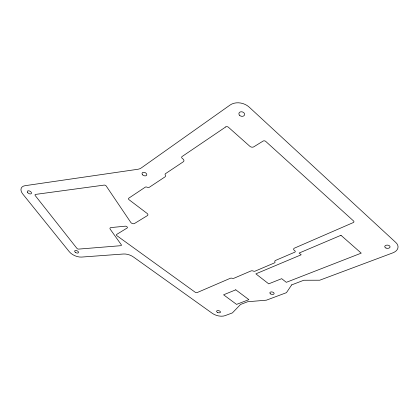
<?xml version="1.0" encoding="UTF-8"?>
<svg xmlns="http://www.w3.org/2000/svg" width="419" height="419" viewBox="0 0 419 419"><rect width="100%" height="100%" fill="white"/><g stroke="black" fill="none" stroke-linecap="round" stroke-linejoin="round"><path stroke-width="0.63" d="M291.671 284.894L286.449 292.671L266.384 300.182L247.655 301.743L240.569 304.451L232.393 312.904L225.029 315.659A9.312 4.881 15.4 0 1 212.302 313.339L133.504 257.036A9.726 5.358 20.9 0 0 123.448 254.008L81.642 257.072A9.632 5.133 23.6 0 1 69.255 251.688L22.846 194.112A10.732 6.028 27.9 0 1 25.04 185.696L137.573 169.318A11.905 7.909 24.5 0 0 141.308 167.914L230.078 105.043A13.576 10.48 16.1 0 1 249.195 107.133L395.835 242.507A12.408 7.552 4.1 0 1 392.676 252.919L319.739 280.211L303.796 280.253L291.671 284.894M225.752 126.931L182.076 156.538A1.781 1.241 20.7 0 0 182.249 158.377L183.061 159.047A2.655 1.838 20.8 0 1 183.313 161.781L165.463 173.691A1.713 1.142 21.4 0 0 165.28 174.98A2.561 1.702 21.6 0 1 165.007 176.891L149.504 187.162A2.493 1.608 22.3 0 1 146.969 187.162A1.65 1.063 22.3 0 0 145.283 187.162L128.753 198.192A1.603 0.995 22.9 0 0 129.052 199.732L147.059 213.386A2.357 1.44 21.3 0 1 147.43 215.591L134.462 223.526A2.299 1.372 21.8 0 1 130.78 222.426L106.237 186.046A1.629 1.006 24.9 0 0 104.137 185.098L35.605 194.4A1.55 0.875 27.6 0 0 35.254 195.61L76.855 248.299A1.409 0.754 23.6 0 0 78.683 249.096L120.703 245.702A1.451 0.817 21.8 0 0 121.253 244.68L110.218 229.219A2.242 1.294 22.7 0 1 111.03 227.569L125.286 226.181A1.514 0.89 22 0 1 127.062 226.841A1.514 0.89 22 0 1 127.125 228.025L116.665 234.431A1.482 0.848 22.2 0 0 116.974 235.756L195.223 292.263A1.383 0.749 16.7 0 0 197.113 292.593L230.293 278.3A2.195 1.241 14.7 0 1 232.367 278.321A1.472 0.838 14.7 0 0 233.75 278.331L250.939 270.967A2.268 1.315 13.5 0 1 253.395 271.088A1.519 0.885 13.4 0 0 255.035 271.166L274.524 262.875A1.571 0.932 12 0 0 274.927 261.901A2.362 1.409 11.8 0 1 275.54 260.429L294.719 252.212A1.629 0.995 10.5 0 0 294.876 250.808L294.211 250.258A2.462 1.508 10.3 0 1 294.437 248.137L353.238 222.589A1.786 1.147 5.6 0 0 353.578 220.991L265.719 141.402A1.886 1.398 12.5 0 0 263.08 141.083L253.825 146.802A2.833 2.09 14 0 1 249.876 146.315L228.407 127.24A1.912 1.435 17.3 0 0 225.752 126.931M340.966 235.289L299.114 253.06L301.193 254.783L255.868 273.853L268.705 283.841L281.694 278.677L286.303 282.327L361.236 253.139L340.966 235.289M235.777 289.817L223.578 294.808L236.567 304.388L248.876 299.643L235.777 289.817M270.611 293.913A2.174 1.21 12.3 0 0 274.094 293.698A2.174 1.21 12.3 0 0 271.25 291.907A2.174 1.21 12.3 0 0 270.611 293.913M217.283 312.275A1.99 1.042 15.4 0 0 220.441 312.255A1.99 1.042 15.4 0 0 217.864 310.563A1.99 1.042 15.4 0 0 217.283 312.275M75.231 252.207A2.058 1.095 23.5 0 0 78.468 252.626A2.058 1.095 23.5 0 0 76.069 250.499A2.058 1.095 23.5 0 0 75.231 252.207M27.806 192.766A2.299 1.294 28 0 0 31.404 193.478A2.299 1.294 28 0 0 28.963 190.844A2.299 1.294 28 0 0 27.806 192.766M142.696 174.906A2.504 1.645 23 0 0 146.713 175.079A2.504 1.645 23 0 0 143.827 172.293A2.504 1.645 23 0 0 142.696 174.906M239.705 115.435A2.912 2.247 15.8 0 0 244.507 114.963A2.912 2.247 15.8 0 0 241.025 111.768A2.912 2.247 15.8 0 0 239.705 115.435M385.972 248.038A2.661 1.618 4 0 0 390.058 246.922A2.661 1.618 4 0 0 386.177 245.241A2.661 1.618 4 0 0 385.972 248.038"/></g></svg>
